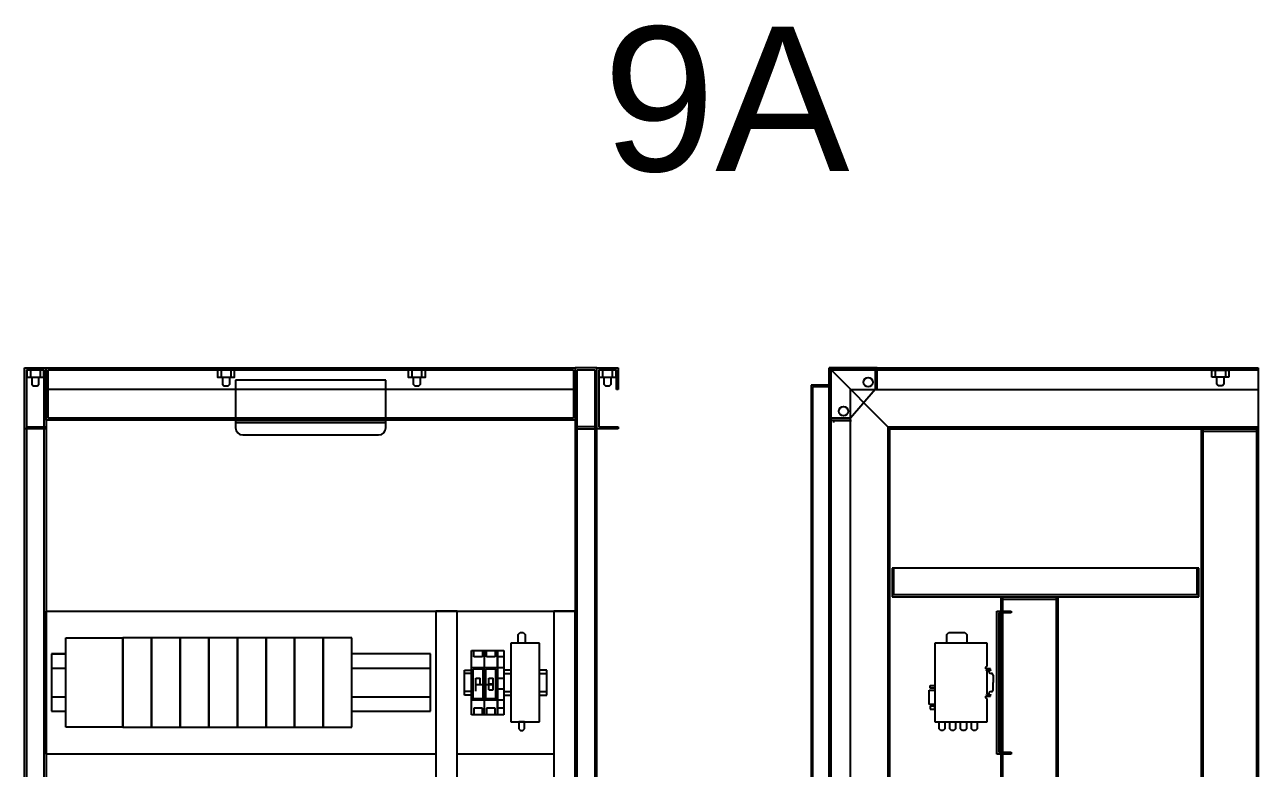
# Model space of a CAD drawing. Header units: millimetres. Extents: x 3151 to 30896, y 1337 to 7086.
# Drawn here: x 15034 to 16759, y 5977 to 7017 of the extents above; entities that cross this region are included whole.
import ezdxf

# ---------------------------------------------------------------- set-up
doc = ezdxf.new("R2010")
doc.units = ezdxf.units.MM
doc.styles.get("Standard").update_dxf_attribs({"font": 'arial.ttf'})

msp = doc.modelspace()

# ---------------------------------------------------------------- hatches: boundary and pattern name
for points in [[(16188.8, 6463.7), (16188.8, 6466.3), (16161.5, 6466.3), (16161.5, 6534), (16223.2, 6534), (16223.2, 6506.7), (16225.8, 6506.7), (16225.8, 6536.7), (16158.8, 6536.7), (16158.8, 6463.7)], [(16393.3, 6196.7), (16413.3, 6196.7), (16413.3, 6194), (16396, 6194), (16396, 5999.3), (16413.3, 5999.3), (16413.3, 5996.7), (16393.3, 5996.7)]]:
    msp.add_hatch(color=7).paths.add_polyline_path(points)

# ---------------------------------------------------------------- linework, layer by layer
at = {"color": 7}
for p, q in [((15033.8, 6451.7), (15033.8, 6536.7)), ((15033.8, 6536.7), (15063.8, 6536.7)), ((15033.8, 4336.7), (15033.8, 6536.7)), ((15033.8, 6536.7), (15063.8, 6536.7)), ((15033.8, 6451.7), (15033.8, 6536.7)), ((15033.8, 6536.7), (15063.8, 6536.7)), ((15061.2, 6534), (15036.5, 6534)), ((15036.5, 6534), (15036.5, 6454.3)), ((15061.2, 6534), (15036.5, 6534)), ((15036.5, 6534), (15036.5, 4339.3)), ((15061.2, 6534), (15036.5, 6534)), ((15036.5, 6534), (15036.5, 6454.3)), ((15061.2, 6506.7), (15061.2, 6534)), ((15061.2, 4339.3), (15061.2, 6534)), ((15061.2, 6506.7), (15061.2, 6534)), ((15063.8, 6536.7), (15063.8, 6506.7)), ((15063.8, 6536.7), (15063.8, 4336.7)), ((15063.8, 6463.7), (15063.8, 6536.7)), ((15063.8, 6536.7), (15803.8, 6536.7)), ((15063.8, 6536.7), (15063.8, 6506.7)), ((15066.5, 6534), (15801.2, 6534)), ((15066.5, 6466.3), (15066.5, 6534)), ((15801.2, 6534), (15801.2, 6466.3)), ((15833.8, 6536.7), (15803.8, 6536.7)), ((15803.8, 6536.7), (15803.8, 4336.7)), ((15803.8, 6536.7), (15803.8, 6463.7)), ((15833.8, 6536.7), (15803.8, 6536.7)), ((15803.8, 6536.7), (15803.8, 6506.7)), ((15806.5, 6534), (15831.2, 6534)), ((15806.5, 4339.3), (15806.5, 6534)), ((15806.5, 6506.7), (15806.5, 6534)), ((15806.5, 6534), (15831.2, 6534)), ((15831.2, 6534), (15831.2, 4339.3)), ((15831.2, 6534), (15831.2, 6454.3)), ((15833.8, 4336.7), (15833.8, 6536.7)), ((15833.8, 6451.7), (15833.8, 6536.7)), ((15833.8, 6536.7), (15863.8, 6536.7)), ((15833.8, 6451.7), (15833.8, 6536.7)), ((15861.2, 6534), (15836.5, 6534)), ((15836.5, 6534), (15836.5, 6454.3)), ((15861.2, 6506.7), (15861.2, 6534)), ((15863.8, 6536.7), (15863.8, 6506.7)), ((16158.8, 6536.7), (16243.8, 6451.7)), ((16158.8, 4336.7), (16158.8, 6536.7)), ((16158.8, 6536.7), (16758.8, 6536.7)), ((16225.8, 6536.7), (16158.8, 6536.7)), ((16158.8, 6536.7), (16158.8, 6463.7)), ((16158.8, 6534), (16758.8, 6534)), ((16161.5, 4336.7), (16161.5, 6536.7)), ((16161.5, 6466.3), (16161.5, 6534)), ((16161.5, 6534), (16223.2, 6534)), ((16223.2, 6534), (16223.2, 6506.7)), ((16225.8, 6506.7), (16225.8, 6536.7)), ((16688.8, 6536.7), (16758.8, 6536.7)), ((16693.9, 6533.7), (16717.8, 6533.7)), ((16693.9, 6523.7), (16693.9, 6533.7)), ((16717.8, 6523.7), (16693.9, 6523.7)), ((16698.8, 6523.7), (16698.8, 6533.7)), ((16698.8, 6533.7), (16712.8, 6533.7)), ((16712.8, 6523.7), (16698.8, 6523.7)), ((16700.8, 6533.7), (16700.8, 6536.7)), ((16700.8, 6513.8), (16700.8, 6523.7)), ((16710.8, 6536.7), (16710.8, 6533.7)), ((16710.8, 6523.7), (16710.8, 6513.8)), ((16712.8, 6533.7), (16712.8, 6523.7)), ((16717.8, 6533.7), (16717.8, 6523.7)), ((16758.8, 6536.7), (16758.8, 4336.7)), ((15063.8, 6506.7), (15061.2, 6506.7)), ((15063.8, 6506.7), (15061.2, 6506.7)), ((15801.2, 6506.7), (15066.5, 6506.7)), ((15538.8, 6519.5), (15328.8, 6519.5)), ((15328.8, 6519.5), (15328.8, 6460.5)), ((15538.8, 6460.5), (15538.8, 6519.5)), ((15803.8, 6506.7), (15806.5, 6506.7)), ((15863.8, 6506.7), (15861.2, 6506.7)), ((16158.8, 6512.8), (16133.8, 6512.8)), ((16133.8, 6512.8), (16133.8, 4399.8)), ((16135.8, 4401.8), (16135.8, 6510.8)), ((16135.8, 6510.8), (16158.8, 6510.8)), ((16158.8, 6510.8), (16158.8, 6512.8)), ((16158.8, 6510.8), (16158.8, 4401.8)), ((16188.8, 4366.7), (16188.8, 6506.7)), ((16188.8, 6506.7), (16758.8, 6506.7)), ((16223.2, 6506.7), (16188.8, 6466.3)), ((16223.2, 6506.7), (16225.8, 6506.7)), ((16702.8, 6511.8), (16700.8, 6513.8)), ((16708.8, 6511.8), (16702.8, 6511.8)), ((16710.8, 6513.8), (16708.8, 6511.8)), ((15063.8, 6451.7), (15033.8, 6451.7)), ((15063.8, 6451.7), (15033.8, 6451.7)), ((15036.5, 6454.3), (15063.8, 6454.3)), ((15036.5, 6454.3), (15063.8, 6454.3)), ((15803.8, 6463.7), (15063.8, 6463.7)), ((15063.8, 6454.3), (15063.8, 6451.7)), ((15063.8, 6454.3), (15063.8, 6451.7)), ((15801.2, 6466.3), (15066.5, 6466.3)), ((15538.8, 6460.5), (15328.8, 6460.5)), ((15328.8, 6460.5), (15328.8, 6453)), ((15328.8, 6460.5), (15538.8, 6460.5)), ((15538.8, 6453), (15538.8, 6460.5)), ((15803.8, 6454.3), (15803.8, 6451.7)), ((15831.2, 6454.3), (15803.8, 6454.3)), ((15803.8, 6451.7), (15833.8, 6451.7)), ((15863.8, 6451.7), (15833.8, 6451.7)), ((15836.5, 6454.3), (15863.8, 6454.3)), ((15863.8, 6454.3), (15863.8, 6451.7)), ((16158.8, 6463.7), (16188.8, 6463.7)), ((16188.8, 6466.3), (16161.5, 6466.3)), ((16165.2, 6460.5), (16165.2, 6463.2)), ((16165.2, 6463.2), (16190.2, 6463.2)), ((16188.8, 6463.7), (16188.8, 6466.3)), ((16241.2, 4419), (16241.2, 6454.3)), ((16241.2, 6454.3), (16758.8, 6454.3)), ((16243.8, 4421.7), (16243.8, 6451.7)), ((16243.8, 6451.7), (16758.8, 6451.7)), ((15338.8, 6443), (15528.8, 6443)), ((16758.8, 6451.2), (16678.8, 6451.2)), ((16678.8, 6451.2), (16678.8, 4422.2)), ((16681.5, 4422.2), (16681.5, 6451.2)), ((16681.5, 6448.5), (16756.2, 6448.5)), ((16756.2, 6451.2), (16756.2, 4422.2)), ((16758.8, 4422.2), (16758.8, 6451.2)), ((16758.8, 6451.2), (16758.8, 4422.2)), ((16246.7, 6256.7), (16246.7, 6216.7)), ((16675.7, 6256.7), (16246.7, 6256.7)), ((16249.3, 6219.3), (16249.3, 6256.7)), ((16673, 6256.7), (16673, 6219.3)), ((16675.7, 6216.7), (16675.7, 6256.7)), ((16675.7, 6219.3), (16246.7, 6219.3)), ((16246.7, 6216.7), (16675.7, 6216.7)), ((16478.8, 6216.2), (16398.8, 6216.2)), ((16398.8, 6216.2), (16398.8, 4422.2)), ((16401.5, 4422.2), (16401.5, 6216.2)), ((16401.5, 6213.5), (16476.2, 6213.5)), ((16476.2, 6216.2), (16476.2, 4422.2)), ((16478.8, 4422.2), (16478.8, 6216.2)), ((15063.8, 5996.7), (15063.8, 6196.7)), ((15063.8, 6196.7), (15803.8, 6196.7)), ((15638.8, 6196.7), (15608.8, 6196.7)), ((15608.8, 6196.7), (15608.8, 5956.7)), ((15638.8, 5956.7), (15638.8, 6196.7)), ((15803.8, 6196.7), (15773.8, 6196.7)), ((15773.8, 6196.7), (15773.8, 4716.7)), ((15803.8, 6196.7), (15803.8, 5996.7)), ((15803.8, 4716.7), (15803.8, 6196.7)), ((16393.3, 5996.7), (16393.3, 6196.7)), ((16393.3, 6196.7), (16413.3, 6196.7)), ((16413.3, 6194), (16396, 6194)), ((16396, 6194), (16396, 5999.3)), ((16413.3, 6196.7), (16413.3, 6194)), ((15091.3, 6159.2), (15171.3, 6159.2)), ((15091.3, 6034.2), (15091.3, 6159.2)), ((15171.3, 6034.2), (15171.3, 6159.2)), ((15171.3, 6159.2), (15171.3, 6034.2)), ((15211.3, 6159.2), (15171.3, 6159.2)), ((15171.3, 6159.2), (15171.3, 6034.2)), ((15171.3, 6034.2), (15171.3, 6159.2)), ((15171.3, 6159.2), (15171.3, 6034.2)), ((15211.3, 6034.2), (15211.3, 6159.2)), ((15251.3, 6159.2), (15211.3, 6159.2)), ((15211.3, 6159.2), (15211.3, 6034.2)), ((15251.3, 6034.2), (15251.3, 6159.2)), ((15291.3, 6159.2), (15251.3, 6159.2)), ((15251.3, 6159.2), (15251.3, 6034.2)), ((15331.3, 6159.2), (15291.3, 6159.2)), ((15291.3, 6159.2), (15291.3, 6034.2)), ((15291.3, 6034.2), (15291.3, 6159.2)), ((15331.3, 6034.2), (15331.3, 6159.2)), ((15371.3, 6159.2), (15331.3, 6159.2)), ((15331.3, 6159.2), (15331.3, 6034.2)), ((15411.3, 6159.2), (15371.3, 6159.2)), ((15371.3, 6159.2), (15371.3, 6034.2)), ((15371.3, 6034.2), (15371.3, 6159.2)), ((15411.3, 6034.2), (15411.3, 6159.2)), ((15451.3, 6159.2), (15411.3, 6159.2)), ((15411.3, 6159.2), (15411.3, 6034.2)), ((15451.3, 6034.2), (15451.3, 6159.2)), ((15491.3, 6159.2), (15451.3, 6159.2)), ((15451.3, 6159.2), (15451.3, 6034.2)), ((15491.3, 6034.2), (15491.3, 6159.2)), ((15723.8, 6163.7), (15726.8, 6166.7)), ((15723.8, 6151.7), (15723.8, 6163.7)), ((15726.8, 6166.7), (15730.8, 6166.7)), ((15730.8, 6166.7), (15733.8, 6163.7)), ((15733.8, 6163.7), (15733.8, 6151.7)), ((16323.2, 6163.7), (16326.2, 6166.7)), ((16323.2, 6151.7), (16323.2, 6163.7)), ((16326.2, 6166.7), (16348.3, 6166.7)), ((16348.3, 6166.7), (16351.3, 6163.7)), ((16351.3, 6163.7), (16351.3, 6151.7)), ((15658.8, 6051.7), (15658.8, 6141.7)), ((15658.8, 6141.7), (15676.8, 6141.7)), ((15661.8, 6132.7), (15661.8, 6141.7)), ((15673.8, 6141.7), (15673.8, 6132.7)), ((15676.8, 6051.7), (15676.8, 6141.7)), ((15676.8, 6141.7), (15694.8, 6141.7)), ((15679.8, 6132.7), (15679.8, 6141.7)), ((15691.8, 6141.7), (15691.8, 6132.7)), ((15694.8, 6141.7), (15694.8, 6051.7)), ((15694.8, 6141.7), (15694.8, 6051.7)), ((15694.8, 6141.7), (15703.8, 6141.7)), ((15694.8, 6051.7), (15694.8, 6141.7)), ((15703.8, 6141.7), (15703.8, 6051.7)), ((15753.8, 6151.7), (15713.8, 6151.7)), ((15713.8, 6151.7), (15713.8, 6041.7)), ((15733.8, 6151.7), (15723.8, 6151.7)), ((15753.8, 6041.7), (15753.8, 6151.7)), ((16379.8, 6151.7), (16306.6, 6151.7)), ((16306.6, 6151.7), (16306.6, 6041.7)), ((16351.3, 6151.7), (16323.2, 6151.7)), ((16379.8, 6119.4), (16379.8, 6151.7)), ((15071.3, 6136.7), (15091.3, 6136.7)), ((15091.3, 6136.7), (15071.3, 6136.7)), ((15071.3, 6136.7), (15071.3, 6056.7)), ((15601.3, 6136.7), (15491.3, 6136.7)), ((15601.3, 6056.7), (15601.3, 6136.7)), ((15673.8, 6132.7), (15661.8, 6132.7)), ((15691.8, 6132.7), (15679.8, 6132.7)), ((15703.8, 6132.7), (15694.8, 6132.7)), ((15071.3, 6116.7), (15091.3, 6116.7)), ((15491.3, 6116.7), (15601.3, 6116.7)), ((15648.8, 6079.2), (15648.8, 6114.2)), ((15648.8, 6114.2), (15658.8, 6114.2)), ((15658.8, 6109.2), (15648.8, 6109.2)), ((15676.8, 6117.4), (15658.8, 6117.4)), ((15660.8, 6073.9), (15660.8, 6115.4)), ((15674.8, 6115.4), (15660.8, 6115.4)), ((15674.8, 6073.9), (15674.8, 6115.4)), ((15694.8, 6117.4), (15676.8, 6117.4)), ((15678.8, 6073.9), (15678.8, 6115.4)), ((15692.8, 6115.4), (15678.8, 6115.4)), ((15692.8, 6073.9), (15692.8, 6115.4)), ((15703.8, 6117.4), (15694.8, 6117.4)), ((15713.8, 6114.2), (15703.8, 6114.2)), ((15703.8, 6109.2), (15713.8, 6109.2)), ((15763.8, 6114.2), (15753.8, 6114.2)), ((15753.8, 6109.2), (15763.8, 6109.2)), ((15763.8, 6079.2), (15763.8, 6114.2)), ((16377.7, 6118.3), (16379.8, 6119.4)), ((16377.7, 6115.9), (16377.7, 6118.3)), ((16384.3, 6115.9), (16377.7, 6115.9)), ((16379.8, 6113.6), (16377.7, 6115)), ((16377.7, 6115), (16383.7, 6115)), ((16381.5, 6113.6), (16379.8, 6113.6)), ((16379.8, 6081), (16379.8, 6112.4)), ((16379.8, 6112.4), (16381.5, 6112.4)), ((16381.5, 6112.4), (16381.5, 6113.6)), ((16382.6, 6114.3), (16382.6, 6111.1)), ((16383.7, 6115), (16384.5, 6112.9)), ((16384.5, 6115), (16384.3, 6115.9)), ((16384.5, 6112.9), (16384.5, 6115)), ((16388.3, 6107.2), (16388.3, 6096.7)), ((15664.8, 6102.7), (15670.8, 6102.7)), ((15664.8, 6084.7), (15664.8, 6102.7)), ((15688.8, 6093.7), (15664.8, 6093.7)), ((15670.8, 6093.7), (15670.8, 6102.7)), ((15682.8, 6102.7), (15688.8, 6102.7)), ((15682.8, 6086.7), (15682.8, 6102.7)), ((15682.8, 6094.7), (15688.8, 6094.7)), ((15688.8, 6086.7), (15688.8, 6102.7)), ((15703.8, 6102.2), (15694.8, 6102.2)), ((16300.2, 6088.6), (16300.2, 6092.6)), ((16300.2, 6092.6), (16306.6, 6092.6)), ((16306.6, 6092.6), (16306.6, 6088.6)), ((16388.3, 6086.2), (16388.3, 6096.7)), ((15071.3, 6076.7), (15091.3, 6076.7)), ((15491.3, 6076.7), (15601.3, 6076.7)), ((15658.8, 6084.2), (15648.8, 6084.2)), ((15658.8, 6079.2), (15648.8, 6079.2)), ((15674.8, 6073.9), (15660.8, 6073.9)), ((15692.8, 6073.9), (15678.8, 6073.9)), ((15682.8, 6086.7), (15688.8, 6086.7)), ((15703.8, 6087.2), (15694.8, 6087.2)), ((15703.8, 6084.2), (15713.8, 6084.2)), ((15703.8, 6079.2), (15713.8, 6079.2)), ((15753.8, 6084.2), (15763.8, 6084.2)), ((15753.8, 6079.2), (15763.8, 6079.2)), ((16298.6, 6066.1), (16298.6, 6086.1)), ((16298.6, 6086.1), (16306.6, 6086.1)), ((16306.6, 6088.6), (16300.2, 6088.6)), ((16306.6, 6086.1), (16306.6, 6066.1)), ((16377.7, 6078.4), (16379.8, 6079.7)), ((16383.7, 6078.4), (16377.7, 6078.4)), ((16377.7, 6075.1), (16377.7, 6077.5)), ((16377.7, 6077.5), (16384.3, 6077.5)), ((16379.8, 6074), (16377.7, 6075.1)), ((16381.5, 6081), (16379.8, 6081)), ((16379.8, 6079.7), (16381.5, 6079.7)), ((16379.8, 6041.7), (16379.8, 6074)), ((16381.5, 6079.7), (16381.5, 6081)), ((16382.6, 6079), (16382.6, 6082.3)), ((16384.5, 6080.5), (16383.7, 6078.4)), ((16384.3, 6077.5), (16384.5, 6078.5)), ((16384.5, 6078.5), (16384.5, 6080.5)), ((15071.3, 6056.7), (15091.3, 6056.7)), ((15491.3, 6056.7), (15601.3, 6056.7)), ((15676.8, 6071.9), (15658.8, 6071.9)), ((15661.8, 6060.7), (15661.8, 6051.7)), ((15673.8, 6060.7), (15661.8, 6060.7)), ((15673.8, 6051.7), (15673.8, 6060.7)), ((15694.8, 6071.9), (15676.8, 6071.9)), ((15691.8, 6060.7), (15679.8, 6060.7)), ((15679.8, 6060.7), (15679.8, 6051.7)), ((15691.8, 6051.7), (15691.8, 6060.7)), ((15703.8, 6071.9), (15694.8, 6071.9)), ((15703.8, 6060.7), (15694.8, 6060.7)), ((16306.6, 6066.1), (16298.6, 6066.1)), ((16306.6, 6063.6), (16300.2, 6063.6)), ((16300.2, 6063.6), (16300.2, 6059.6)), ((16300.2, 6059.6), (16306.6, 6059.6)), ((16306.6, 6059.6), (16306.6, 6063.6)), ((15676.8, 6051.7), (15658.8, 6051.7)), ((15694.8, 6051.7), (15676.8, 6051.7)), ((15703.8, 6051.7), (15694.8, 6051.7)), ((15713.8, 6041.7), (15753.8, 6041.7)), ((15732.8, 6041.7), (15724.8, 6041.7)), ((15724.8, 6041.7), (15724.8, 6032.1)), ((15732.8, 6032.1), (15732.8, 6041.7)), ((16306.6, 6041.7), (16379.8, 6041.7)), ((16312.6, 6041.7), (16320.6, 6041.7)), ((16312.6, 6032.1), (16312.6, 6041.7)), ((16320.6, 6041.7), (16320.6, 6032.1)), ((16327.6, 6041.7), (16335.6, 6041.7)), ((16327.6, 6032.1), (16327.6, 6041.7)), ((16335.6, 6041.7), (16335.6, 6032.1)), ((16342.6, 6041.7), (16350.6, 6041.7)), ((16342.6, 6032.1), (16342.6, 6041.7)), ((16350.6, 6041.7), (16350.6, 6032.1)), ((16357.6, 6041.7), (16365.6, 6041.7)), ((16357.6, 6032.1), (16357.6, 6041.7)), ((16365.6, 6041.7), (16365.6, 6032.1)), ((15171.3, 6034.2), (15091.3, 6034.2)), ((15171.3, 6034.2), (15211.3, 6034.2)), ((15211.3, 6034.2), (15251.3, 6034.2)), ((15251.3, 6034.2), (15291.3, 6034.2)), ((15291.3, 6034.2), (15331.3, 6034.2)), ((15331.3, 6034.2), (15371.3, 6034.2)), ((15371.3, 6034.2), (15411.3, 6034.2)), ((15411.3, 6034.2), (15451.3, 6034.2)), ((15451.3, 6034.2), (15491.3, 6034.2)), ((15724.8, 6032.1), (15727.2, 6029.7)), ((15727.2, 6029.7), (15730.4, 6029.7)), ((15730.4, 6029.7), (15732.8, 6032.1)), ((16315, 6029.7), (16312.6, 6032.1)), ((16318.2, 6029.7), (16315, 6029.7)), ((16320.6, 6032.1), (16318.2, 6029.7)), ((16330, 6029.7), (16327.6, 6032.1)), ((16333.2, 6029.7), (16330, 6029.7)), ((16335.6, 6032.1), (16333.2, 6029.7)), ((16345, 6029.7), (16342.6, 6032.1)), ((16348.2, 6029.7), (16345, 6029.7)), ((16350.6, 6032.1), (16348.2, 6029.7)), ((16360, 6029.7), (16357.6, 6032.1)), ((16363.2, 6029.7), (16360, 6029.7)), ((16365.6, 6032.1), (16363.2, 6029.7)), ((15608.8, 5996.7), (15063.8, 5996.7)), ((15773.8, 5996.7), (15638.8, 5996.7)), ((16413.3, 5996.7), (16393.3, 5996.7)), ((16396, 5999.3), (16413.3, 5999.3)), ((16413.3, 5999.3), (16413.3, 5996.7))]:
    msp.add_line(p, q, dxfattribs=at)
for points in [[(15060.8, 6533.7), (15036.9, 6533.7), (15036.9, 6523.7), (15060.8, 6523.7)], [(15041.8, 6523.7), (15055.8, 6523.7), (15055.8, 6533.7), (15041.8, 6533.7)], [(15327.4, 6533.7), (15303.6, 6533.7), (15303.6, 6523.7), (15327.4, 6523.7)], [(15308.5, 6523.7), (15322.5, 6523.7), (15322.5, 6533.7), (15308.5, 6533.7)], [(15594.1, 6533.7), (15570.3, 6533.7), (15570.3, 6523.7), (15594.1, 6523.7)], [(15575.2, 6523.7), (15589.2, 6523.7), (15589.2, 6533.7), (15575.2, 6533.7)], [(15860.8, 6533.7), (15836.9, 6533.7), (15836.9, 6523.7), (15860.8, 6523.7)], [(15841.8, 6523.7), (15855.8, 6523.7), (15855.8, 6533.7), (15841.8, 6533.7)]]:
    msp.add_lwpolyline(points, close=True, dxfattribs=at)
for points in [[(15043.8, 6523.7), (15043.8, 6513.8), (15045.8, 6511.8), (15051.8, 6511.8), (15053.8, 6513.8), (15053.8, 6523.7)], [(15310.5, 6523.7), (15310.5, 6513.8), (15312.5, 6511.8), (15318.5, 6511.8), (15320.5, 6513.8), (15320.5, 6523.7)], [(15577.2, 6523.7), (15577.2, 6513.8), (15579.2, 6511.8), (15585.2, 6511.8), (15587.2, 6513.8), (15587.2, 6523.7)], [(15843.8, 6523.7), (15843.8, 6513.8), (15845.8, 6511.8), (15851.8, 6511.8), (15853.8, 6513.8), (15853.8, 6523.7)]]:
    msp.add_lwpolyline(points, dxfattribs=at)
at = {"color": 7, "linetype": 'Continuous'}
for centre in [(16213.3, 6516.7), (16213.3, 6516.7), (16178.8, 6476.2), (16178.8, 6476.2)]:
    msp.add_circle(centre, 6.5, dxfattribs=at)
at = {"color": 7}
for centre, radius, start, end in [((15338.8, 6453), 10, 180, 270), ((15528.8, 6453), 10, 270, 0), ((16385, 6111.7), 2.5, 194.4253, 274.5117), ((16385.4, 6106.2), 3.02, 19.3127, 95.0244), ((16385, 6081.7), 2.5, 85.4883, 165.5747), ((16385.4, 6087.2), 3.02, 264.9756, 340.6873)]:
    msp.add_arc(centre, radius, start, end, dxfattribs=at)

# ---------------------------------------------------------------- texts
msp.add_text('9A', height=201.81, dxfattribs=at).set_placement((15842.5, 6812.1))

doc.saveas('drawing.dxf')
